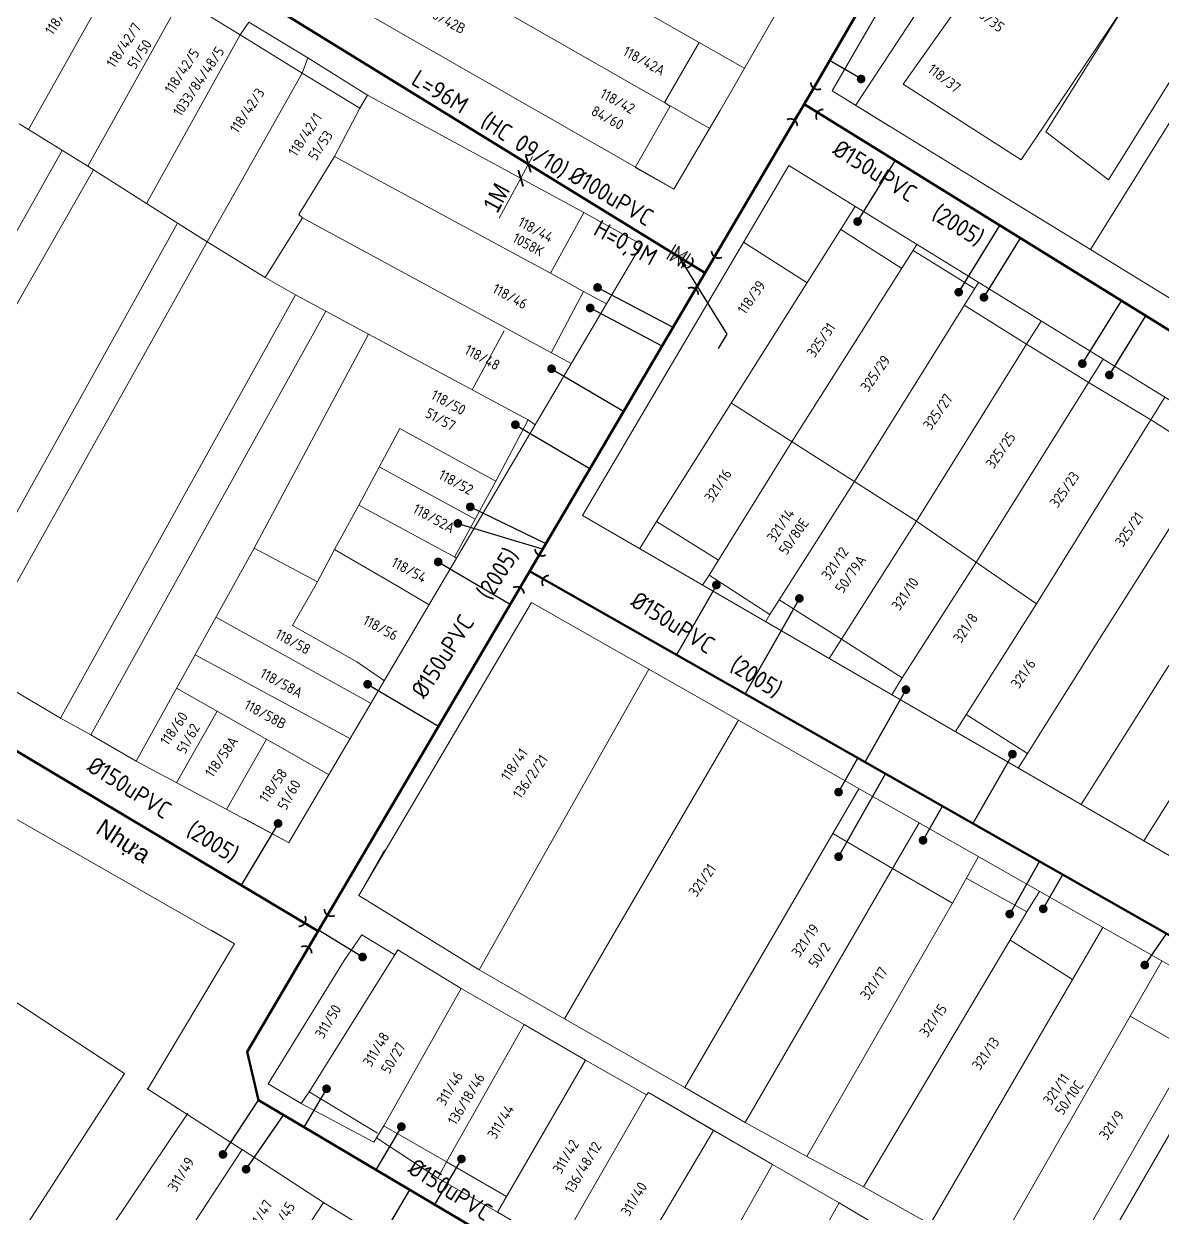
# Model space of a CAD drawing. Header units: inches. Extents: x 595615 to 1194060, y 1190840 to 2385448.
# Drawn here: x 596930.7 to 596996.3, y 1192001.2 to 1192069.7 of the extents above; entities that cross this region are included whole.
import ezdxf
from ezdxf.enums import TextEntityAlignment as Align

# ---------------------------------------------------------------- set-up
doc = ezdxf.new("R2010")
doc.units = ezdxf.units.IN
doc.header["$MEASUREMENT"] = 0
doc.layers.get('Defpoints').update_dxf_attribs({"color": 1})
for name, color, linetype, lineweight in [('Chitiet', 4, 'Continuous', 9), ('DN 100 uPVC', 4, 'Continuous', 50), ('DN 150 uPVC', 4, 'Continuous', 50), ('DN 25 PE', 40, 'Continuous', 30), ('DOSAU', 2, 'Continuous', 20), ('DUONG CACH LE', 112, 'Continuous', 5), ('NAM-CDAI', 220, 'Continuous', 25), ('Nen_HTHANH-TP', 9, 'Continuous', 0), ('Nen_SN-HTHANH-TP_new', 7, 'Continuous', 0), ('Nen_SN_HTHANH_old', 9, 'Continuous', 0), ('Te', 4, 'Continuous', 15), ('TEXT PIPE', 3, 'Continuous', 25), ('Text_GiaoThong', 142, 'Continuous', 0), ('TLK 15', 220, 'Continuous', 20), ('VAN', 7, 'Continuous', 20)]:
    doc.layers.add(name, color=color, linetype=linetype, lineweight=lineweight)
doc.layers.add('ki hieu van', color=170, linetype='Continuous')
doc.styles.add('Giao Thong', font='VAPTIMN_0.TTF', dxfattribs={"height": 1})
doc.styles.add('Sonha_QTB', font='isocp.shx', dxfattribs={"height": 0.6, "bigfont": 'bigfont.shx'})
doc.styles.add('text', font='isocp2.shx')
doc.styles.add('VNI-HC', font='VHELVCN_0.TTF')
doc.dimstyles.new('DUONG KICH THUOC', dxfattribs={"dimtxt": 1, "dimasz": 0.7, "dimexe": 0.5, "dimexo": 0.3, "dimgap": 0.2, "dimtad": 1, "dimzin": 0, "dimdsep": 46, "dimtxsty": 'VNI-HC', "dimblk": 'ARCHTICK', "dimcen": 0.09, "dimdle": 0.5, "dimclrd": 256, "dimclre": 256, "dimclrt": 256, "dimadec": 0, "dimazin": 0, "dimtfac": 1, "dimtofl": 0, "dimtmove": 0, "dimatfit": 3, "dimfxl": 1, "dimtolj": 1, "dimtzin": 0, "dimlwd": -1, "dimlwe": -1, "dimarcsym": 0})

# ---------------------------------------------------------------- blocks, each defined once
blk = doc.blocks.new('TE1')
at = {"layer": 'Chitiet', "ltscale": 100, "const_width": 0.1}
for points in [[(-0.35, 1.276, 0.571257), (0.35, 1.276)], [(1.098, 0.35, 0.571257), (1.098, -0.35)], [(0.35, -1.276, 0.571257), (-0.35, -1.276)]]:
    blk.add_lwpolyline(points, format="xyb", dxfattribs=at)
for points in [[(0, -1.076), (0, 1.076)], [(0.898, 0), (0, 0)]]:
    blk.add_lwpolyline(points, dxfattribs=at)
blk = doc.blocks.new('TLK 15')
at = {"layer": 'TLK 15', "linetype": 'Continuous', "const_width": 0.25}
blk.add_lwpolyline([(-0.125, 0, 1), (0.125, 0, 1)], format="xyb", close=True, dxfattribs=at)
blk = doc.blocks.new('VAN')
at = {"layer": 'VAN'}
h = blk.add_hatch(color=256, dxfattribs=at)
h.paths.add_polyline_path([(0.207, -0.5), (0.49, 0), (0.207, 0.5)])
h.paths.add_polyline_path([(0.774, 0.5), (0.49, 0), (0.774, -0.5)])
at = {"layer": 'VAN', "ltscale": 100}
for p, q in [((0, 0.5), (0, -0.5)), ((0.774, -0.5), (0.207, 0.5)), ((0.207, -0.5), (0.774, 0.5)), ((0.207, 0.5), (0.207, -0.5)), ((0.774, 0.5), (0.774, -0.5)), ((0.981, 0.5), (0.981, -0.5))]:
    blk.add_line(p, q, dxfattribs=at)
blk = doc.blocks.new('TE+VAN')
at = {"layer": 'Chitiet', "ltscale": 100, "const_width": 0.1}
for points in [[(-0.35, 1.276, 0.571257), (0.35, 1.276)], [(1.098, 0.35, 0.571257), (1.098, -0.35)], [(0.35, -1.276, 0.571257), (-0.35, -1.276)]]:
    blk.add_lwpolyline(points, format="xyb", dxfattribs=at)
for points in [[(0, -1.076), (0, 1.076)], [(0.898, 0), (0, 0)]]:
    blk.add_lwpolyline(points, dxfattribs=at)
at = {"layer": 'VAN'}
blk.add_blockref('VAN', (1.305, 0), dxfattribs=at)
blk = doc.blocks.new('_ArchTick')
at = {"color": 0, "linetype": 'ByBlock', "const_width": 0.15}
blk.add_lwpolyline([(-0.5, -0.5), (0.5, 0.5)], dxfattribs=at)
blk = doc.blocks.new('*D196')
at = {"layer": 'Defpoints', "color": 0}
for p in [(596959.764, 1192061.647), (596959.323, 1192060.835), (596959.323, 1192060.835)]:
    blk.add_point(p, dxfattribs=at)
at = {"layer": 'DUONG CACH LE'}
for p, q in [((596960.002, 1192062.087), (596959.323, 1192060.835)), ((596959.5, 1192061.79), (596959.324, 1192061.885)), ((596959.323, 1192060.835), (596958.078, 1192058.539)), ((596959.059, 1192060.978), (596958.884, 1192061.073))]:
    blk.add_line(p, q, dxfattribs=at)
at = {"layer": 'DUONG CACH LE', "xscale": 0.7, "yscale": 0.7, "zscale": 0.7}
for p, rotation in [((596959.764, 1192061.647), 61.52928516365187), ((596959.323, 1192060.835), 241.5292851636519)]:
    blk.add_blockref('_ArchTick', p, dxfattribs=dict(at, rotation=rotation))
at = {"layer": 'DUONG CACH LE', "insert": (596957.918, 1192059.713), "char_height": 1, "attachment_point": 5, "rotation": 61.52929, "style": 'VNI-HC'}
blk.add_mtext('\\A1;1M', dxfattribs=at)

msp = doc.modelspace()

# ---------------------------------------------------------------- linework, layer by layer
at = {"layer": 'DN 100 uPVC'}
msp.add_lwpolyline([(596888.814, 1192101.935), (596895.928, 1192099.625), (596910.942, 1192093.7), (596912.833, 1192090.524), (596969.933, 1192055.389)], dxfattribs=at)
at = {"layer": 'DN 150 uPVC'}
for points in [[(597042.21, 1192209.355), (597029.083, 1192171.407), (597023.768, 1192157.043), (597012.954, 1192129.457), (596992.261, 1192093.756), (596976.388, 1192066.37), (596943.566, 1192010.536), (596944.214, 1192007.749), (596964.407, 1191995.798), (596975.311, 1191989.741), (597028.562, 1191959.646)], [(596867.801, 1192065.157), (596947.65, 1192017.483)], [(596975.641, 1192065.099), (597043.982, 1192022.779), (597062.721, 1192011.953)], [(596959.823, 1192038.205), (597045.893, 1191989.251)]]:
    msp.add_lwpolyline(points, dxfattribs=at)
at = {"layer": 'DN 25 PE'}
for p, q in [((596978.929, 1192066.552), (596977.106, 1192067.609)), ((596978.724, 1192058.343), (596980.894, 1192061.846)), ((596984.546, 1192054.276), (596986.922, 1192058.113)), ((596985.999, 1192053.976), (596988.106, 1192057.38)), ((596963.749, 1192054.546), (596968.09, 1192052.253)), ((596991.671, 1192050.162), (596993.914, 1192053.784)), ((596963.324, 1192053.367), (596967.458, 1192051.179)), ((596993.224, 1192049.511), (596995.327, 1192052.908)), ((596961.1, 1192049.867), (596965.252, 1192047.427)), ((596959.017, 1192046.645), (596963.309, 1192044.121)), ((596956.415, 1192041.915), (596960.771, 1192039.804)), ((596955.704, 1192040.962), (596960.556, 1192039.493)), ((596954.57, 1192038.744), (596958.716, 1192036.307)), ((596970.59, 1192037.415), (596968.297, 1192033.385)), ((596975.371, 1192036.639), (596972.244, 1192031.14)), ((596950.504, 1192031.699), (596954.593, 1192029.295)), ((596981.504, 1192031.387), (596979.134, 1192027.221)), ((596977.626, 1192025.489), (596978.739, 1192027.446)), ((596987.644, 1192027.675), (596985.369, 1192023.675)), ((596977.626, 1192021.771), (596980.337, 1192026.537)), ((596982.492, 1192022.718), (596983.606, 1192024.677)), ((596945.35, 1192023.685), (596943.225, 1192020.125)), ((596987.486, 1192018.47), (596989.205, 1192021.493)), ((596989.414, 1192018.766), (596990.535, 1192020.737)), ((596950.214, 1192015.995), (596947.684, 1192017.54)), ((596995.264, 1192015.535), (596996.512, 1192017.337)), ((596948.14, 1192008.409), (596946.833, 1192006.199)), ((596942.175, 1192004.627), (596944.214, 1192007.749)), ((596943.506, 1192003.776), (596945.665, 1192006.891)), ((596952.452, 1192006.228), (596950.982, 1192003.744)), ((596955.912, 1192004.367), (596954.36, 1192001.744)), ((596951.025, 1191999.353), (596952.938, 1192002.586))]:
    msp.add_line(p, q, dxfattribs=at)
at = {"layer": 'Nen_HTHANH-TP', "linetype": 'Continuous'}
for p, q in [((597013.858, 1192129.022), (596977.252, 1192065.866)), ((596985.163, 1192089.683), (596970.796, 1192064.698)), ((596978.599, 1192065.033), (596988.966, 1192080.762)), ((596999.258, 1192079.03), (596989.56, 1192063.502)), ((596972.239, 1192067.149), (596955.03, 1192076.964)), ((596986.602, 1192073.7), (596981.358, 1192066.245)), ((596936.353, 1192073.249), (596930.97, 1192063.645)), ((596953.032, 1192073.523), (596970.22, 1192063.697)), ((597000.613, 1192072.701), (596993.183, 1192060.745)), ((597001.664, 1192072.042), (596992.136, 1192056.734)), ((596934.392, 1192061.527), (596939.764, 1192071.192)), ((596939.764, 1192071.192), (596943.176, 1192069.095)), ((596994.015, 1192070.636), (596988.152, 1192061.891)), ((596943.675, 1192069.825), (596943.176, 1192069.095)), ((596947.057, 1192067.768), (596943.675, 1192069.825)), ((596950.925, 1192070.061), (596968.151, 1192060.207)), ((596943.176, 1192069.095), (596937.764, 1192059.38)), ((596943.176, 1192069.095), (596946.738, 1192066.887)), ((596969.596, 1192068.656), (596967.599, 1192065.194)), ((596947.057, 1192067.768), (596946.738, 1192066.887)), ((596950.499, 1192065.62), (596947.057, 1192067.768)), ((596946.738, 1192066.887), (596941.265, 1192057.183)), ((596946.738, 1192066.887), (596950.059, 1192064.87)), ((596988.152, 1192061.891), (596981.358, 1192066.245)), ((596950.499, 1192065.62), (596950.059, 1192064.87)), ((596950.499, 1192065.62), (596962.964, 1192058.861)), ((596977.252, 1192065.866), (596980.53, 1192063.855)), ((596986.993, 1192059.89), (596977.252, 1192065.866)), ((596977.252, 1192065.866), (596986.993, 1192059.89)), ((596950.059, 1192064.87), (596948.592, 1192062.089)), ((596967.939, 1192064.995), (596965.922, 1192061.453)), ((596967.599, 1192065.194), (596967.939, 1192064.995)), ((596970.813, 1192064.727), (596968.148, 1192060.208)), ((596930.44, 1192063.974), (596930.97, 1192063.645)), ((596930.97, 1192063.645), (596934.392, 1192061.527)), ((596989.56, 1192063.502), (596993.183, 1192060.745)), ((596919.151, 1192038.105), (596932.921, 1192062.436)), ((596948.592, 1192062.089), (596946.554, 1192058.747)), ((596948.592, 1192062.089), (596961.047, 1192055.369)), ((596920.842, 1192037.057), (596934.712, 1192061.318)), ((596934.392, 1192061.527), (596937.764, 1192059.38)), ((596974.755, 1192061.567), (596962.89, 1192041.419)), ((596968.149, 1192060.203), (596965.922, 1192061.453)), ((597057.075, 1192010.863), (596974.755, 1192061.567)), ((596941.265, 1192057.183), (596937.764, 1192059.38)), ((596992.136, 1192056.734), (596986.993, 1192059.89)), ((596986.993, 1192059.89), (596992.136, 1192056.734)), ((596946.554, 1192058.747), (596946.754, 1192058.547)), ((596962.964, 1192058.861), (596961.047, 1192055.369)), ((596962.964, 1192058.861), (596966.275, 1192057.021)), ((596962.964, 1192058.861), (596966.275, 1192057.021)), ((596967.148, 1192041.064), (596978.592, 1192059.204)), ((596939.555, 1192058.252), (596925.984, 1192033.861)), ((596946.754, 1192058.547), (596944.597, 1192055.116)), ((596962.234, 1192050.16), (596946.754, 1192058.547)), ((596977.755, 1192057.882), (596981.277, 1192055.645)), ((596927.635, 1192032.812), (596941.265, 1192057.183)), ((596944.597, 1192055.116), (596941.265, 1192057.183)), ((596966.271, 1192057.023), (596945.969, 1192022.588)), ((596972.151, 1192057.146), (596975.827, 1192054.821)), ((596982.144, 1192057.016), (596974.905, 1192045.6)), ((596981.926, 1192056.676), (596985.458, 1192054.479)), ((597013.376, 1192043.651), (596992.136, 1192056.734)), ((597013.376, 1192043.651), (596992.136, 1192056.734)), ((596961.047, 1192055.369), (596962.948, 1192054.31)), ((596946.358, 1192054.127), (596944.597, 1192055.116)), ((596985.683, 1192054.836), (596978.517, 1192043.313)), ((596946.358, 1192054.127), (596932.818, 1192029.756)), ((596948.099, 1192053.179), (596946.358, 1192054.127)), ((596962.948, 1192054.31), (596961.091, 1192050.829)), ((596962.948, 1192054.31), (596964.265, 1192053.608)), ((596948.099, 1192053.179), (596934.568, 1192028.788)), ((596948.099, 1192053.179), (596950.56, 1192051.861)), ((596988.46, 1192051.291), (596984.868, 1192053.528)), ((596989.298, 1192052.609), (596988.46, 1192051.291)), ((596943.98, 1192039.535), (596950.56, 1192051.861)), ((596959.744, 1192046.928), (596950.56, 1192051.861)), ((596958.37, 1192052.057), (596956.532, 1192048.645)), ((596988.46, 1192051.291), (596982.118, 1192041.096)), ((596988.46, 1192051.291), (596992.062, 1192049.064)), ((596992.862, 1192050.415), (596985.54, 1192038.699)), ((596992.062, 1192049.064), (596995.654, 1192046.897)), ((596982.118, 1192041.096), (596971.453, 1192047.877)), ((596996.412, 1192048.228), (596989.022, 1192036.322)), ((596959.744, 1192046.928), (596957.887, 1192043.386)), ((596959.744, 1192046.928), (596957.887, 1192043.386)), ((596960.159, 1192046.635), (596959.744, 1192046.928)), ((596959.744, 1192046.928), (596960.159, 1192046.635)), ((596952.364, 1192046.422), (596949.998, 1192042.02)), ((596955.946, 1192044.445), (596952.364, 1192046.422)), ((596995.654, 1192046.897), (596999.176, 1192044.66)), ((596974.905, 1192045.6), (596970.181, 1192037.976)), ((596951.181, 1192044.221), (596956.702, 1192041.213)), ((596957.887, 1192043.386), (596955.946, 1192044.445)), ((596998.906, 1192044.21), (596992.524, 1192034.104)), ((596957.887, 1192043.386), (596955.51, 1192039.024)), ((596957.887, 1192043.386), (596955.51, 1192039.024)), ((596974.202, 1192036.56), (596978.517, 1192043.313)), ((596948.6, 1192039.459), (596949.998, 1192042.02)), ((596949.998, 1192042.02), (596955.637, 1192038.956)), ((596962.89, 1192041.419), (597047.167, 1191992.539)), ((596966.181, 1192039.511), (596967.148, 1192041.064)), ((596967.148, 1192041.064), (596970.72, 1192038.847)), ((596982.118, 1192041.096), (596977.794, 1192034.292)), ((596982.118, 1192041.096), (596989.022, 1192036.322)), ((596943.98, 1192039.535), (596937.17, 1192027.27)), ((596947.621, 1192037.588), (596943.98, 1192039.535)), ((596947.621, 1192037.588), (596948.6, 1192039.459)), ((596948.6, 1192039.459), (596952.302, 1192037.302)), ((596955.51, 1192039.024), (596955.637, 1192038.956)), ((596955.51, 1192039.024), (596955.637, 1192038.956)), ((596985.54, 1192038.699), (596981.296, 1192032.065)), ((596946.183, 1192035.087), (596947.621, 1192037.588)), ((596970.181, 1192037.976), (596969.797, 1192037.414)), ((596970.181, 1192037.976), (596973.673, 1192035.719)), ((596952.302, 1192037.302), (596954.059, 1192036.276)), ((596959.941, 1192036.412), (596950.006, 1192019.54)), ((596959.941, 1192036.412), (597045.14, 1191987.953)), ((596973.673, 1192035.719), (596974.202, 1192036.56)), ((596974.202, 1192036.56), (596977.794, 1192034.292)), ((596989.022, 1192036.322), (596984.354, 1192028.975)), ((596973.436, 1192035.305), (596973.673, 1192035.719)), ((596949.885, 1192032.99), (596946.183, 1192035.087)), ((596977.079, 1192033.192), (596977.794, 1192034.292)), ((596977.794, 1192034.292), (596981.296, 1192032.065)), ((596992.524, 1192034.104), (596988.509, 1192027.721)), ((596932.818, 1192029.756), (596927.635, 1192032.812)), ((596932.818, 1192029.756), (596927.635, 1192032.812)), ((596951.48, 1192031.897), (596949.885, 1192032.99)), ((596966.694, 1192032.571), (596956.939, 1192015.256)), ((596996.645, 1192032.788), (596991.594, 1192024.777)), ((596981.296, 1192032.065), (596980.696, 1192031.095)), ((596942.842, 1192016.762), (596918.077, 1192030.874)), ((596942.842, 1192016.762), (596918.077, 1192030.874)), ((596995.21, 1192022.68), (597000.157, 1192030.551)), ((596988.509, 1192027.721), (596984.977, 1192029.958)), ((596934.568, 1192028.788), (596932.818, 1192029.756)), ((596934.568, 1192028.788), (596932.818, 1192029.756)), ((596971.872, 1192029.626), (596964.967, 1192017.832)), ((596937.17, 1192027.27), (596934.568, 1192028.788)), ((596937.17, 1192027.27), (596934.568, 1192028.788)), ((596945.991, 1192022.576), (596937.17, 1192027.27)), ((596945.991, 1192022.576), (596937.17, 1192027.27)), ((596988.509, 1192027.721), (596987.98, 1192026.872)), ((596978.804, 1192025.683), (596977.293, 1192023.102)), ((596945.991, 1192022.576), (596943.432, 1192023.945)), ((596982.269, 1192023.712), (596980.735, 1192021.095)), ((596977.293, 1192023.102), (596968.775, 1192008.475)), ((596977.293, 1192023.102), (596980.735, 1192021.095)), ((596950.006, 1192019.54), (596951.484, 1192022.151)), ((596985.678, 1192021.773), (596984.186, 1192019.088)), ((596980.735, 1192021.095), (596972.256, 1192006.458)), ((596980.735, 1192021.095), (596984.186, 1192019.088)), ((596988.467, 1192018.601), (596984.985, 1192020.528)), ((596950.006, 1192019.54), (596953.147, 1192017.603)), ((596956.939, 1192015.256), (596950.006, 1192019.54)), ((596950.006, 1192019.54), (596956.939, 1192015.256)), ((596989.191, 1192019.775), (596988.467, 1192018.601)), ((596984.186, 1192019.088), (596975.808, 1192004.511)), ((596988.467, 1192018.601), (596979.059, 1192002.753)), ((596942.842, 1192016.762), (596941.487, 1192017.533)), ((596964.967, 1192017.832), (596961.852, 1192012.44)), ((596992.856, 1192017.69), (596982.901, 1192000.617)), ((596950.178, 1192017.27), (596949.149, 1192015.789)), ((596950.178, 1192017.27), (596949.149, 1192015.789)), ((596949.149, 1192015.789), (596950.178, 1192017.27)), ((596952.069, 1192016.112), (596950.178, 1192017.27)), ((596952.069, 1192016.112), (596950.178, 1192017.27)), ((596950.178, 1192017.27), (596952.069, 1192016.112)), ((596987.498, 1192016.98), (596991.11, 1192014.693)), ((596942.842, 1192016.762), (596937.845, 1192008.397)), ((596952.069, 1192016.112), (596947.145, 1192008.238)), ((596952.248, 1192016.402), (596952.069, 1192016.112)), ((596952.248, 1192016.402), (596952.069, 1192016.112)), ((596952.069, 1192016.112), (596952.248, 1192016.402)), ((596955.89, 1192014.175), (596952.248, 1192016.402)), ((596952.438, 1192016.292), (596952.248, 1192016.402)), ((596952.248, 1192016.402), (596955.89, 1192014.175)), ((596949.149, 1192015.789), (596944.775, 1192008.696)), ((596996.245, 1192015.763), (596994.421, 1192012.596)), ((596961.852, 1192012.44), (596956.939, 1192015.256)), ((596956.939, 1192015.256), (596961.852, 1192012.44)), ((596955.89, 1192014.175), (596951.447, 1192006.281)), ((596959.522, 1192012.108), (596955.89, 1192014.175)), ((596955.89, 1192014.175), (596959.522, 1192012.108)), ((596929.26, 1192014.033), (596936.514, 1192009.289)), ((597000.899, 1192013.116), (596991.384, 1191996.603)), ((596959.522, 1192012.108), (596955.048, 1192004.204)), ((596963.054, 1192010.061), (596959.522, 1192012.108)), ((596959.522, 1192012.108), (596963.054, 1192010.061)), ((596968.775, 1192008.475), (596961.852, 1192012.44)), ((596961.852, 1192012.44), (596968.775, 1192008.475)), ((596994.421, 1192012.596), (596986.453, 1191998.699)), ((596994.421, 1192012.596), (596997.883, 1192010.609)), ((596963.054, 1192010.061), (596957.991, 1192001.306)), ((596966.565, 1192008.063), (596963.054, 1192010.061)), ((596963.054, 1192010.061), (596966.565, 1192008.063)), ((596997.883, 1192010.609), (596989.904, 1191996.692)), ((596936.514, 1192009.289), (596924.219, 1191990.319)), ((596944.775, 1192008.696), (596946.686, 1192007.557)), ((596937.797, 1192008.428), (596943.268, 1192004.915)), ((596947.145, 1192008.238), (596946.686, 1192007.557)), ((596947.145, 1192008.238), (596951.067, 1192005.851)), ((596966.565, 1192008.063), (596961.512, 1191999.269)), ((596966.685, 1192008.193), (596966.565, 1192008.063)), ((596966.565, 1192008.063), (596966.685, 1192008.193)), ((596973.828, 1192004.049), (596966.685, 1192008.193)), ((596966.685, 1192008.193), (596970.417, 1192005.997)), ((596972.256, 1192006.458), (596968.775, 1192008.475)), ((596968.775, 1192008.475), (596972.256, 1192006.458)), ((596946.686, 1192007.557), (596950.867, 1192005.341)), ((596940.156, 1192007.012), (596935.741, 1192000.429)), ((596951.447, 1192006.281), (596951.017, 1192005.581)), ((596951.447, 1192006.281), (596955.048, 1192004.204)), ((596970.417, 1192005.997), (596965.174, 1191997.142)), ((596970.417, 1192005.997), (596973.828, 1192004.049)), ((596975.808, 1192004.511), (596972.256, 1192006.458)), ((596972.256, 1192006.458), (596975.808, 1192004.511)), ((596951.017, 1192005.581), (596950.867, 1192005.341)), ((596951.017, 1192005.581), (596954.559, 1192003.264)), ((596943.288, 1192004.905), (596938.893, 1191998.241)), ((596943.268, 1192004.915), (596943.288, 1192004.905)), ((596943.298, 1192004.925), (596943.288, 1192004.905)), ((596943.288, 1192004.905), (596947.96, 1192001.868)), ((596979.059, 1192002.753), (596975.808, 1192004.511)), ((596975.808, 1192004.511), (596979.059, 1192002.753)), ((596955.048, 1192004.204), (596954.559, 1192003.264)), ((596955.048, 1192004.204), (596958.51, 1192002.197)), ((596968.736, 1191995.025), (596973.828, 1192004.049)), ((596977.67, 1192001.832), (596973.828, 1192004.049)), ((596973.828, 1192004.049), (596977.67, 1192001.832)), ((596954.559, 1192003.264), (596957.991, 1192001.306)), ((596982.901, 1192000.617), (596979.059, 1192002.753)), ((596979.059, 1192002.753), (596982.901, 1192000.617)), ((596947.96, 1192001.868), (596941.468, 1191991.883)), ((596947.96, 1192001.868), (596951.982, 1191999.402)), ((596972.388, 1191992.548), (596977.67, 1192001.832)), ((596981.192, 1191999.745), (596977.67, 1192001.832)), ((596977.67, 1192001.832), (596981.192, 1191999.745)), ((596957.991, 1192001.306), (596961.512, 1191999.269))]:
    msp.add_line(p, q, dxfattribs=at)
for points in [[(596950.711, 1192030.592), (596941.77, 1192035.556)], [(596949.513, 1192028.557), (596940.575, 1192033.402)], [(596948.296, 1192026.49), (596939.507, 1192031.48)], [(596939.494, 1192026.033), (596941.836, 1192030.158)], [(596942.385, 1192024.495), (596944.683, 1192028.541)]]:
    msp.add_lwpolyline(points, dxfattribs=at)
msp.add_point((596988.46, 1192051.291), dxfattribs=at)

# ---------------------------------------------------------------- block references
at = {"layer": 'Chitiet', "rotation": 147.8076779576514}
msp.add_blockref('TE+VAN', (596969.933, 1192055.389), dxfattribs=at)
at = {"layer": 'Te'}
for p, rotation in [((596975.641, 1192065.099), 327.4336404712326), ((596959.829, 1192038.201), 330.6132360448458), ((596947.65, 1192017.483), 148.588016165237)]:
    msp.add_blockref('TE1', p, dxfattribs=dict(at, rotation=rotation))
at = {"layer": 'TLK 15', "rotation": 359.9999999934133}
for p in [(596978.929, 1192066.552), (596978.724, 1192058.343), (596963.749, 1192054.546), (596984.546, 1192054.276), (596985.999, 1192053.976), (596963.324, 1192053.367), (596991.671, 1192050.162), (596961.1, 1192049.867), (596993.224, 1192049.511), (596959.017, 1192046.645), (596956.415, 1192041.915), (596955.704, 1192040.962), (596954.57, 1192038.744), (596970.59, 1192037.415), (596975.371, 1192036.639), (596950.504, 1192031.699), (596981.504, 1192031.387), (596987.644, 1192027.675), (596977.626, 1192025.489), (596945.35, 1192023.685), (596982.492, 1192022.718), (596977.626, 1192021.771), (596989.414, 1192018.766), (596987.486, 1192018.47), (596950.214, 1192015.995), (596995.264, 1192015.535), (596948.14, 1192008.409), (596952.452, 1192006.228), (596942.175, 1192004.627), (596955.912, 1192004.367), (596943.506, 1192003.776)]:
    msp.add_blockref('TLK 15', p, dxfattribs=at)
at = {"layer": 'TLK 15'}
for p in [(596978.929, 1192066.552), (596978.724, 1192058.343), (596963.749, 1192054.546), (596984.546, 1192054.276), (596985.999, 1192053.976), (596963.324, 1192053.367), (596991.671, 1192050.162), (596961.1, 1192049.867), (596993.224, 1192049.511), (596959.017, 1192046.645), (596956.415, 1192041.915), (596955.704, 1192040.962), (596954.57, 1192038.744), (596970.59, 1192037.415), (596975.371, 1192036.639), (596950.504, 1192031.699), (596981.504, 1192031.387), (596987.644, 1192027.675), (596977.626, 1192025.489), (596945.35, 1192023.685), (596982.492, 1192022.718), (596977.626, 1192021.771), (596989.414, 1192018.766), (596987.486, 1192018.47), (596950.214, 1192015.995), (596995.264, 1192015.535), (596948.14, 1192008.409), (596952.452, 1192006.228), (596942.175, 1192004.627), (596955.912, 1192004.367), (596943.506, 1192003.776)]:
    msp.add_blockref('TLK 15', p, dxfattribs=at)

# ---------------------------------------------------------------- texts
at = {"layer": 'DOSAU', "style": 'text'}
msp.add_text('H=0,9M', height=1, rotation=331.31801, dxfattribs=at).set_placement((596963.441, 1192057.618))
at = {"layer": 'NAM-CDAI', "style": 'text'}
for s, rotation, p in [('L=96M', 328.88912, (596952.951, 1192066.287)), ('(HC 09/10)', 326.87999, (596956.924, 1192063.873)), ('(2005)', 327.9205, (596982.911, 1192058.551)), ('(2005)', 57.35569, (596957.563, 1192036.471)), ('(2005)', 327.9205, (596971.282, 1192032.542)), ('(2005)', 327.9205, (596939.98, 1192023.039))]:
    msp.add_text(s, height=1, rotation=rotation, dxfattribs=at).set_placement(p)
at = {"layer": 'Nen_SN-HTHANH-TP_new', "style": 'Sonha_QTB'}
for s, rotation, p in [('118/42/9', 56.33238, (596932.932, 1192070.395)), ('118/42B', 331.60463, (596954.955, 1192069.993)), ('118/35', 322.1886, (596986.225, 1192070.079)), ('118/42/7', 56.33238, (596936.459, 1192068.498)), ('118/42/5', 56.33238, (596939.809, 1192067.006)), ('118/42A', 331.60463, (596966.433, 1192067.597)), ('118/37', 322.1886, (596983.72, 1192066.589)), ('118/42/3', 56.33238, (596943.569, 1192064.738)), ('118/42', 331.60463, (596964.908, 1192065.275)), ('118/42/1', 56.33238, (596946.91, 1192063.351)), ('118/44', 331.60463, (596960.195, 1192057.879)), ('118/46', 331.60463, (596958.714, 1192054.035)), ('118/39', 55.04623, (596972.608, 1192053.981)), ('325/31', 55.04623, (596976.618, 1192051.52)), ('118/48', 331.60463, (596957.118, 1192050.517)), ('325/29', 55.04623, (596979.747, 1192049.599)), ('118/50', 331.60463, (596955.165, 1192047.929)), ('325/27', 55.04623, (596983.347, 1192047.389)), ('325/25', 55.04623, (596986.961, 1192045.171)), ('118/52', 331.60463, (596955.602, 1192043.334)), ('321/16', 55.72376, (596970.684, 1192043.146)), ('325/23', 55.04623, (596990.639, 1192042.913)), ('118/52A', 331.60463, (596954.328, 1192041.252)), ('321/14', 55.72376, (596974.291, 1192040.853)), ('325/21', 55.04623, (596994.372, 1192040.621)), ('321/12', 55.72376, (596977.42, 1192038.659)), ('118/54', 331.60463, (596952.895, 1192038.28)), ('321/10', 55.72376, (596981.462, 1192036.904)), ('118/56', 331.60463, (596951.257, 1192034.95)), ('321/8', 55.72376, (596984.941, 1192034.946)), ('118/58', 331.60463, (596946.209, 1192034.156)), ('118/58A', 331.60463, (596945.552, 1192031.772)), ('321/6', 55.72376, (596988.266, 1192032.313)), ('118/58B', 331.60463, (596944.621, 1192029.969)), ('118/60', 55.04623, (596939.356, 1192029.155)), ('118/58A', 55.04623, (596942.091, 1192027.527)), ('118/41', 55.04623, (596958.95, 1192027.085)), ('118/58', 55.04623, (596945.069, 1192025.872)), ('321/21', 55.04623, (596969.782, 1192020.414)), ('321/19', 55.04623, (596975.714, 1192016.954)), ('321/17', 55.04623, (596979.664, 1192014.481)), ('311/50', 58.78839, (596948.23, 1192012.285)), ('321/15', 55.04623, (596983.079, 1192012.342)), ('311/48', 58.78839, (596950.993, 1192010.682)), ('321/13', 55.04623, (596986.104, 1192010.441)), ('311/46', 58.78839, (596955.238, 1192008.431)), ('321/11', 55.04623, (596990.164, 1192008.387)), ('311/44', 58.78839, (596958.173, 1192006.515)), ('321/9', 55.04623, (596993.355, 1192006.317)), ('311/42', 58.78839, (596961.92, 1192004.499)), ('311/49', 58.78839, (596939.759, 1192003.484)), ('311/40', 58.78839, (596965.845, 1192002.062)), ('311/47', 58.78839, (596944.27, 1192001.035))]:
    msp.add_text(s, height=0.6, rotation=rotation, dxfattribs=at).set_placement(p, align=Align.MIDDLE)
at = {"layer": 'Nen_SN_HTHANH_old', "style": 'Sonha_QTB'}
for s, rotation, p in [('51/50', 56.33238, (596937.37, 1192067.974)), ('1033/84/48/5', 56.33238, (596940.774, 1192066.41)), ('84/60', 331.60463, (596964.323, 1192064.321)), ('51/53', 56.33238, (596947.79, 1192062.728)), ('1058K', 331.60463, (596959.764, 1192057.018)), ('51/57', 331.60463, (596954.706, 1192046.952)), ('50/80E', 55.04623, (596975.047, 1192040.213)), ('50/79A', 55.04623, (596978.321, 1192038.052)), ('51/62', 60.70315, (596940.17, 1192028.572)), ('136/2/21', 55.04623, (596959.877, 1192026.391)), ('51/60', 60.70315, (596945.982, 1192025.331)), ('50/2', 55.04623, (596976.528, 1192016.11)), ('50/27', 58.78839, (596951.981, 1192010.188)), ('136/18/46', 58.78839, (596956.183, 1192007.823)), ('50/10C', 55.04623, (596990.91, 1192007.899)), ('136/48/12', 58.78839, (596962.909, 1192003.878)), ('136/18/45', 58.78839, (596945.251, 1192000.401))]:
    msp.add_text(s, height=0.6, rotation=rotation, dxfattribs=at).set_placement(p, align=Align.MIDDLE)
at = {"layer": 'TEXT PIPE', "style": 'text'}
for s, rotation, p in [('%%c150uPVC', 327.58539, (596977.2, 1192062.27)), ('%%c100uPVC', 329.43256, (596962.008, 1192060.729)), ('%%c150uPVC', 327.58539, (596965.571, 1192036.262)), ('%%c150uPVC', 57.02057, (596953.788, 1192030.797)), ('%%c150uPVC', 327.58539, (596934.27, 1192026.759)), ('%%c150uPVC', 327.58539, (596952.746, 1192003.61))]:
    msp.add_text(s, height=1, rotation=rotation, dxfattribs=at).set_placement(p)
at = {"layer": 'Text_GiaoThong', "linetype": 'Continuous', "style": 'Giao Thong'}
msp.add_text('Nhöïa', height=1, rotation=327.11504, dxfattribs=at).set_placement((596936.414, 1192022.617), align=Align.MIDDLE)

# ---------------------------------------------------------------- dimensions: what is measured, and where the dimension line sits
at = {"layer": 'DUONG CACH LE'}
dim = msp.add_aligned_dim(p1=(596959.764, 1192061.647), p2=(596959.323, 1192060.835), distance=0, text='1M', dimstyle='DUONG KICH THUOC', override={"dimpost": 'M'}, dxfattribs=at)
dim.commit()
dim.dimension.update_dxf_attribs({"geometry": '*D196', "text_midpoint": (596957.918, 1192059.713)})

# ---------------------------------------------------------------- leaders
at = {"layer": 'ki hieu van'}
msp.add_leader([(596968.414, 1192056.346), (596971.197, 1192051.864), (596970.697, 1192051.036)], dimstyle='DUONG KICH THUOC', override={"dimgap": 0.2, "dimtad": 0}, dxfattribs=at)

doc.saveas('drawing.dxf')
